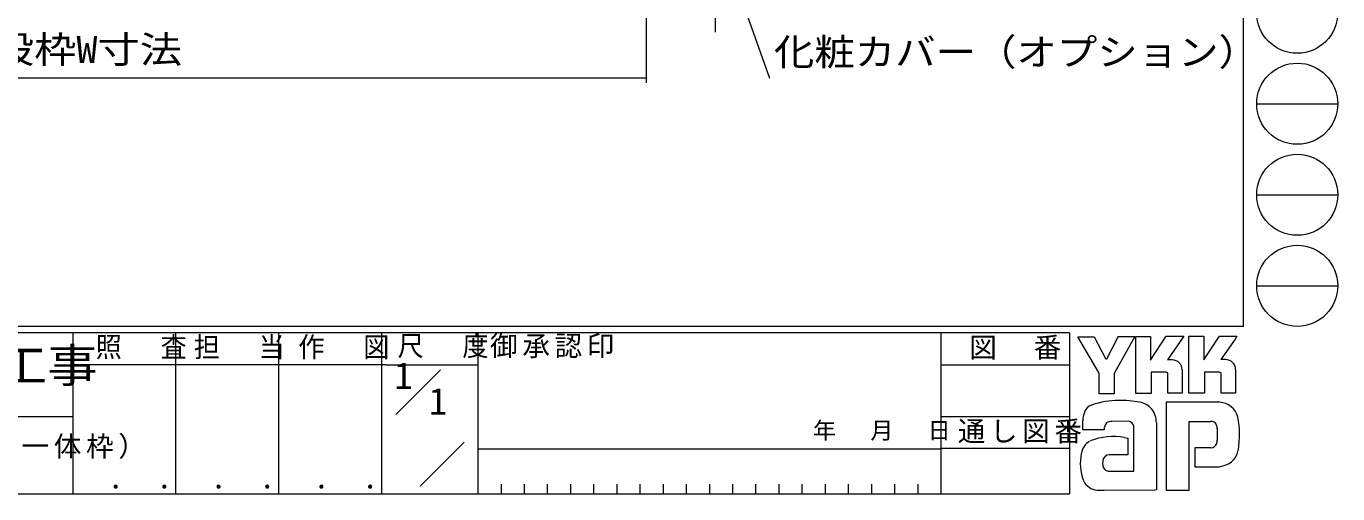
# Model space of a CAD drawing. Units: millimetres, scale not verified. Extents: x -1276 to 199, y -420 to 144.
# Drawn here: x -86.1 to 199.4, y -420 to -318.3 of the extents above; entities that cross this region are included whole.
import ezdxf
from ezdxf.enums import TextEntityAlignment as Align

# ---------------------------------------------------------------- set-up
doc = ezdxf.new("R2010")
doc.units = ezdxf.units.MM
doc.header["$LTSCALE"] = 2
for name, color, linetype, lineweight in [('0-1_YKK_ZWAK', 7, 'Continuous', 9), ('0-4_YSS_K', 3, 'Continuous', 9), ('0-5_YKK_D', 6, 'Continuous', 9)]:
    doc.layers.add(name, color=color, linetype=linetype, lineweight=lineweight)
doc.layers.add('0-2_USER1', color=7, linetype='Continuous')
doc.styles.add('ＭＳ ゴシック', font='')
doc.styles.get('ＭＳ ゴシック').set_extended_font_data('MS Gothic')

msp = doc.modelspace()

# ---------------------------------------------------------------- linework, layer by layer
at = {"layer": '0-1_YKK_ZWAK'}
for p, q in [((178.8, 141.4), (178.8, -383.6)), ((181.776, -335.188), (199.416, -335.188)), ((181.776, -354.984), (199.416, -354.984)), ((181.776, -374.78), (199.416, -374.78)), ((178.8, -383.6), (-591.2, -383.6)), ((141, -385), (-591.2, -385)), ((-76, -385), (-76, -420)), ((-53.6, -385), (-53.6, -420)), ((-31.2, -385), (-31.2, -420)), ((-8.8, -385), (-8.8, -420)), ((12.2, -385), (12.2, -420)), ((113, -385), (113, -420)), ((141, -385), (141, -420)), ((142.837, -385.906), (146.351, -385.906)), ((147.432, -393.799), (142.837, -385.906)), ((151.636, -385.798), (149.081, -390.771)), ((155.46, -398.231), (155.46, -385.825)), ((166.974, -385.717), (170.245, -385.717)), ((166.974, -398.123), (166.974, -385.717)), ((173.678, -385.717), (177.462, -385.717)), ((177.083, -386.365), (173.961, -390.825)), ((177.462, -385.717), (177.083, -386.365)), ((163.379, -390.906), (162.34, -390.906)), ((175.001, -390.825), (173.961, -390.825)), ((-7.816, -391.999), (-76, -391.999)), ((-7.816, -391.999), (12.2, -391.999)), ((-5.63, -402.736), (4.064, -393.043)), ((113, -392), (141, -392)), ((161.974, -393.582), (158.784, -393.582)), ((165.542, -393.069), (165.542, -398.15)), ((170.38, -393.555), (170.38, -398.123)), ((173.569, -393.555), (170.38, -393.555)), ((174.002, -393.717), (173.569, -393.555)), ((174.002, -398.096), (174.002, -393.717)), ((177.164, -393.069), (177.164, -398.096)), ((170.38, -398.123), (166.974, -398.123)), ((174.002, -398.046), (174.052, -398.096)), ((177.164, -398.096), (174.002, -398.096)), ((173.624, -400.096), (162.028, -400.096)), ((162.028, -400.096), (162.028, -419.206)), ((-204.8, -403.199), (-76, -403.199)), ((113, -403.199), (141, -403.199)), ((143.918, -406.07), (143.918, -404.141)), ((153.946, -404.205), (150.248, -404.275)), ((155.027, -415.071), (155.027, -405.34)), ((159.92, -404.583), (159.92, -419.179)), ((167.055, -404.259), (171.704, -404.259)), ((167.055, -419.206), (167.055, -404.259)), ((148.567, -406.07), (143.918, -406.07)), ((173.173, -405.756), (173.191, -408.391)), ((-0.328, -418.345), (9.196, -408.821)), ((12.2, -410.2), (113, -410.2)), ((141, -410.199), (113, -410.199)), ((168.272, -409.989), (168.272, -414.125)), ((171.813, -409.989), (168.272, -409.989)), ((153.676, -411.53), (149.681, -411.535)), ((173.596, -414.125), (174.678, -413.882)), ((149.405, -415.071), (155.027, -415.071)), ((154.595, -415.071), (154.946, -415.071)), ((155.027, -415.07), (155.028, -415.071)), ((168.272, -414.125), (173.596, -414.125)), ((17.24, -417.9), (17.24, -420)), ((22.28, -417.9), (22.28, -420)), ((27.32, -417.9), (27.32, -420)), ((32.36, -417.9), (32.36, -420)), ((37.4, -417.9), (37.4, -420)), ((42.44, -417.9), (42.44, -420)), ((47.48, -417.9), (47.48, -420)), ((52.52, -417.9), (52.52, -420)), ((57.56, -417.9), (57.56, -420)), ((62.6, -417.9), (62.6, -420)), ((67.64, -417.9), (67.64, -420)), ((72.68, -417.9), (72.68, -420)), ((77.72, -417.9), (77.72, -420)), ((82.76, -417.9), (82.76, -420)), ((87.8, -417.9), (87.8, -420)), ((92.84, -417.9), (92.84, -420)), ((97.88, -417.9), (97.88, -420)), ((102.92, -417.9), (102.92, -420)), ((107.96, -417.9), (107.96, -420)), ((148.567, -419.26), (147.08, -419.26)), ((159.595, -419.233), (148.567, -419.26)), ((159.92, -419.179), (159.595, -419.233)), ((-591.2, -420), (141, -420))]:
    msp.add_line(p, q, dxfattribs=at)
for points in [[(146.351, -385.906), (148.864, -390.609), (149.081, -390.771)], [(151.636, -385.798), (155.262, -385.798), (150.729, -393.826)], [(155.46, -385.825), (158.676, -385.825), (158.676, -390.923), (162.055, -385.771)], [(162.055, -385.771), (165.88, -385.771), (162.34, -390.906)], [(170.245, -385.717), (170.245, -390.908), (173.678, -385.717)], [(150.729, -393.826), (150.729, -398.258), (147.432, -398.258), (147.432, -393.799)], [(158.784, -393.582), (158.784, -398.231), (155.46, -398.231)], [(165.542, -398.15), (162.406, -398.15), (162.406, -393.744), (161.974, -393.582)], [(152.973, -407.773), (153.676, -407.935), (153.676, -411.53)], [(162.028, -419.206), (166.271, -419.206), (167.055, -419.206)]]:
    msp.add_lwpolyline(points, dxfattribs=at)
for centre in [(190.596, -315.392), (190.596, -335.188), (190.596, -354.984), (190.596, -374.78)]:
    msp.add_circle(centre, 8.82, dxfattribs=at)
for centre, radius, start, end in [((163.379, -393.069), 2.163, 0.00165, 89.99603), ((175, -392.988), 2.163, 0.00165, 89.99603), ((151.722, -417.401), 17.68, 89.89165, 109.30847), ((152.241, -420.463), 20.748, 78.78009, 91.46938), ((148.959, -404.166), 5.037, 158.41083, 179.71774), ((146.606, -403.055), 2.444, 109.02126, 161.51263), ((155.53, -404.496), 4.449, 40.66422, 80.31693), ((155.309, -404.485), 4.612, 358.78058, 38.76563), ((173.472, -404.44), 4.341, 14.44571, 87.08746), ((150.675, -406.007), 2.109, 138.46381, 181.71359), ((150.115, -405.971), 1.701, 85.50551, 126.78038), ((153.456, -405.754), 1.625, 14.75519, 72.44994), ((171.865, -405.479), 1.229, 16.43123, 96.91661), ((169.531, -406.208), 3.673, 4.93422, 17.03551), ((157.166, -407.187), 20.86, 350.99026, 10.67624), ((150.52, -420.854), 13.309, 79.38097, 112.05824), ((147.427, -411.927), 3.908, 121.8271, 169.08475), ((171.814, -408.684), 1.306, 269.95467, 342.90144), ((169.51, -408.041), 3.697, 343.6902, 354.75362), ((173.535, -409.745), 4.291, 285.4429, 349.90448), ((154.449, -413.395), 11.082, 168.76372, 199.80078), ((150.582, -413.328), 2.369, 171.08202, 216.71922), ((149.69, -412.979), 1.445, 90.33952, 178.03638), ((149.65, -413.565), 1.526, 230.97279, 260.7549), ((147.44, -415.443), 3.823, 207.31435, 263.59464)]:
    msp.add_arc(centre, radius, start, end, dxfattribs=at)
at = {"layer": '0-4_YSS_K'}
msp.add_line((63.872, -269.621), (63.872, -319.621), dxfattribs=at)
at = {"layer": '0-5_YKK_D'}
for p, q in [((48.872, -273.221), (48.872, -330.621)), ((55.52, -272.823), (75.66, -329.64)), ((48.872, -329.621), (-221.128, -329.621))]:
    msp.add_line(p, q, dxfattribs=at)
for start, end in [(0, 180), (180, 0)]:
    msp.add_arc((48.872, -329.621), 0.106, start, end, dxfattribs=at)

# ---------------------------------------------------------------- texts
at = {"layer": '0-1_YKK_ZWAK', "color": 3, "style": 'ＭＳ ゴシック', "width": 1.1}
msp.add_text('工事', height=7.331, dxfattribs=at).set_placement((-92.569, -397.956), align=Align.BOTTOM_LEFT)
at = {"layer": '0-1_YKK_ZWAK', "color": 4, "style": 'ＭＳ ゴシック'}
msp.add_text('年   月   日', height=3.666, dxfattribs=at).set_placement((85.176, -409.169), align=Align.BOTTOM_LEFT)
at = {"layer": '0-1_YKK_ZWAK', "char_height": 4.399, "attachment_point": 7, "style": 'ＭＳ ゴシック'}
for s, insert in [('\\T1.24;\\W0.95;照\\~\\~査', (-71.011, -390.78)), ('\\T1.24;\\W0.95;担\\~\\~当', (-49.645, -390.78)), ('\\T1.24;\\W0.95;作\\~\\~図', (-26.88, -390.762)), ('\\T1.24;\\W0.95;尺\\~\\~度', (-5.288, -390.537)), ('\\T1.17;御承認印', (14.867, -390.533)), ('\\T1.17;図\u3000番', (119.198, -390.862)), ('\\T1.17;通し図番', (116.679, -409.085)), ('\\T1.24;\\W0.95;\\~．\\~．', (-71.545, -418.946)), ('\\T1.24;\\W0.95;\\~．\\~．', (-49.145, -418.946)), ('\\T1.24;\\W0.95;\\~．\\~．', (-26.745, -418.946))]:
    msp.add_mtext(s, dxfattribs=dict(at, insert=insert))
at = {"layer": '0-2_USER1', "style": 'ＭＳ ゴシック'}
for p in [(-6, -398.999), (1.533, -404.599)]:
    msp.add_text('1', height=5.865, dxfattribs=at).set_placement(p, align=Align.BOTTOM_LEFT)
at = {"layer": '0-2_USER1', "insert": (-181.903, -412.449), "char_height": 4.399, "attachment_point": 7, "style": 'ＭＳ ゴシック'}
msp.add_mtext('\\T1.17;改修用玄関ドア\\~カバー工法（一体枠）', dxfattribs=at)
at = {"layer": '0-5_YKK_D', "color": 7, "style": 'ＭＳ ゴシック'}
for s, width, p in [('既設枠W寸法', 1.15, (-102.797, -328.103)), ('化粧カバー（オプション）', 1.1, (76.66, -328.64))]:
    msp.add_text(s, height=5.865, dxfattribs=dict(at, width=width)).set_placement(p, align=Align.BOTTOM_LEFT)

doc.saveas('drawing.dxf')
